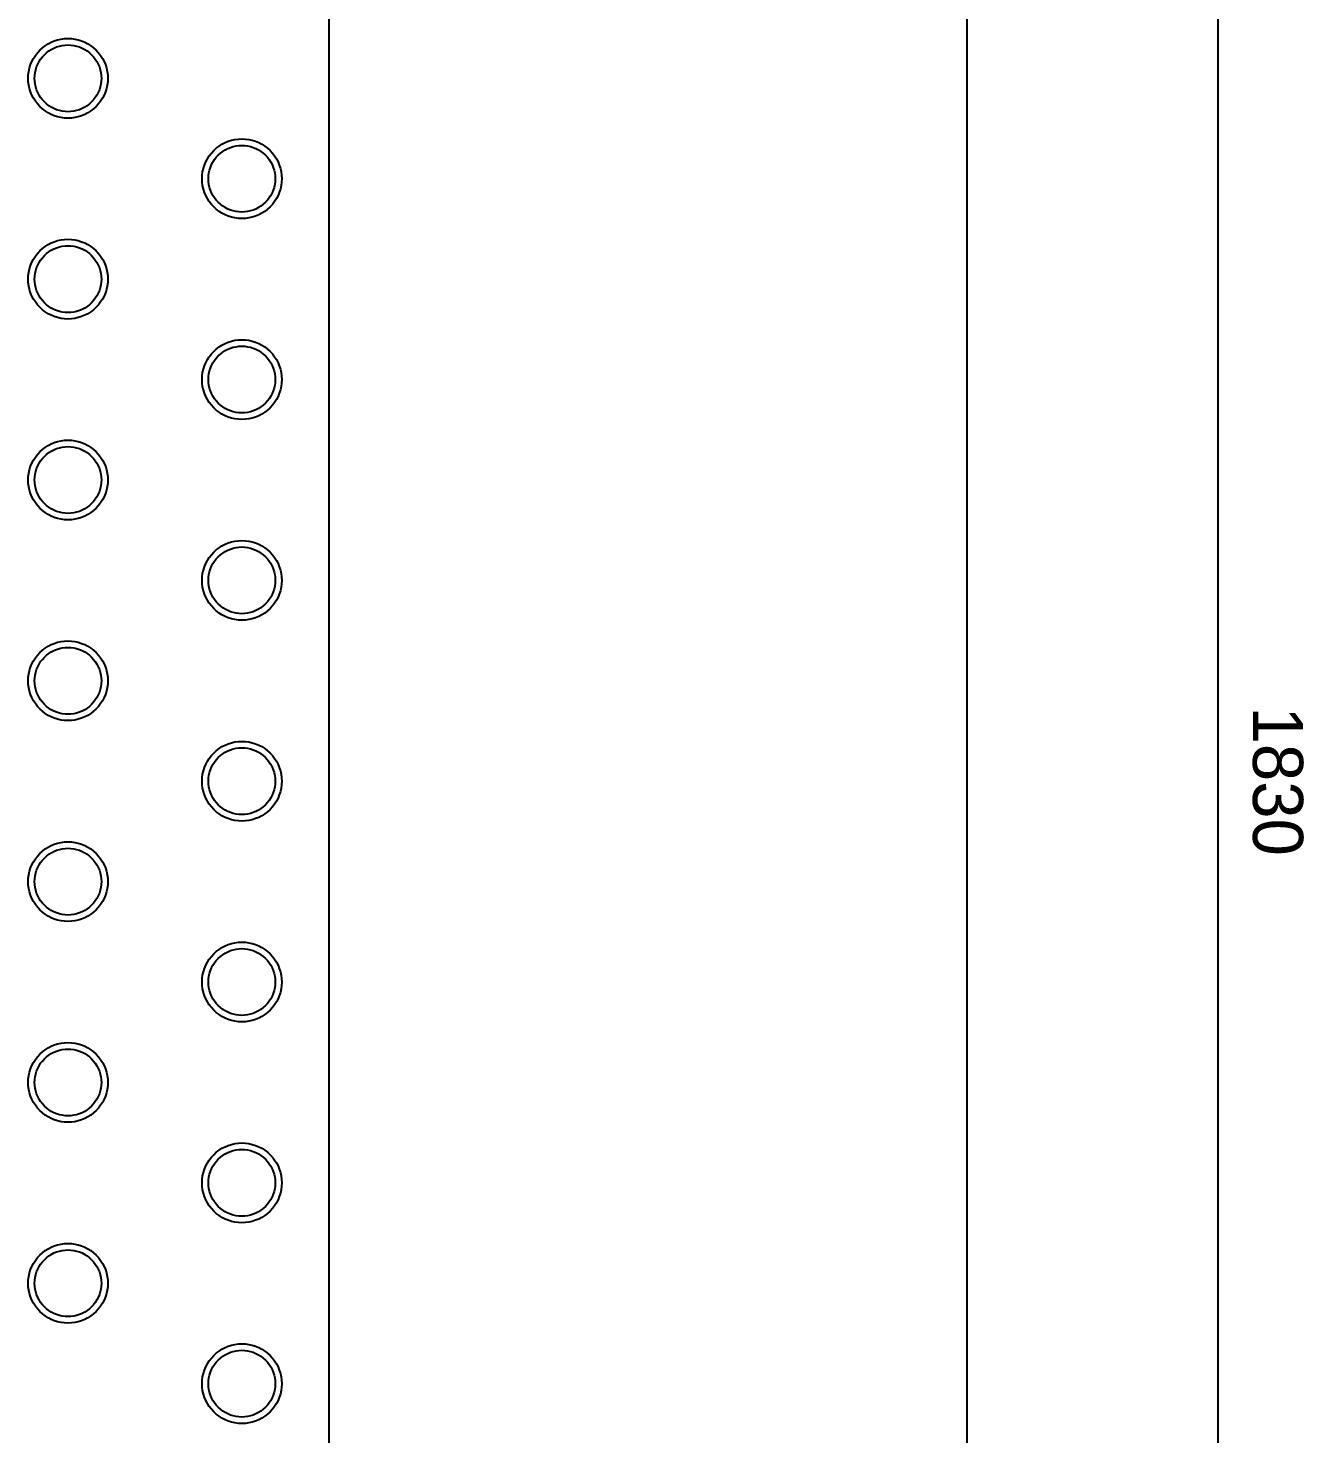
# Model space of a CAD drawing. Header units: millimetres. Extents: x 0 to 689, y -1000001 to 2212.
# Drawn here: x 395 to 649.1, y 1105 to 1385 of the extents above; entities that cross this region are included whole.
import ezdxf
from ezdxf.enums import TextEntityAlignment as Align

# ---------------------------------------------------------------- set-up
doc = ezdxf.new("R2010")
doc.units = ezdxf.units.MM
doc.layers.add('DRAWING', color=7, linetype='Continuous')
doc.layers.add('TEXT', color=7, linetype='Continuous')

msp = doc.modelspace()

# ---------------------------------------------------------------- linework, layer by layer
at = {"layer": 'DRAWING', "linetype": 'CONTINUOUS', "true_color": 0x111111}
msp.add_line((582, 2150), (582, 320), dxfattribs=at)
at = {"layer": 'DRAWING', "linetype": 'CONTINUOUS', "true_color": 0xff6a00}
msp.add_line((632, 2150), (632, 320), dxfattribs=at)
at = {"layer": 'DRAWING', "linetype": 'CONTINUOUS', "true_color": 0x222222}
msp.add_line((454.92, 2135), (454.92, 335), dxfattribs=at)
at = {"layer": 'DRAWING', "linetype": 'CONTINUOUS', "true_color": 0xff1a1a}
for points in [[(410.9, 1375), (410.87, 1374.31), (410.78, 1373.62), (410.63, 1372.94), (410.42, 1372.28), (410.16, 1371.64), (409.84, 1371.03), (409.46, 1370.45), (409.04, 1369.9), (408.57, 1369.39), (408.06, 1368.92), (407.51, 1368.5), (406.93, 1368.12), (406.32, 1367.8), (405.68, 1367.54), (405.02, 1367.33), (404.34, 1367.18), (403.65, 1367.09), (402.96, 1367.06), (402.27, 1367.09), (401.58, 1367.18), (400.9, 1367.33), (400.24, 1367.54), (399.6, 1367.8), (398.99, 1368.12), (398.41, 1368.5), (397.86, 1368.92), (397.35, 1369.39), (396.88, 1369.9), (396.46, 1370.45), (396.08, 1371.03), (395.76, 1371.64), (395.5, 1372.28), (395.29, 1372.94), (395.14, 1373.62), (395.05, 1374.31), (395.02, 1375), (395.05, 1375.69), (395.14, 1376.38), (395.29, 1377.06), (395.5, 1377.72), (395.76, 1378.36), (396.08, 1378.97), (396.46, 1379.55), (396.88, 1380.1), (397.35, 1380.61), (397.86, 1381.08), (398.41, 1381.5), (398.99, 1381.88), (399.6, 1382.2), (400.24, 1382.46), (400.9, 1382.67), (401.58, 1382.82), (402.27, 1382.91), (402.96, 1382.94), (403.65, 1382.91), (404.34, 1382.82), (405.02, 1382.67), (405.68, 1382.46), (406.32, 1382.2), (406.93, 1381.88), (407.51, 1381.5), (408.06, 1381.08), (408.57, 1380.61), (409.04, 1380.1), (409.46, 1379.55), (409.84, 1378.97), (410.16, 1378.36), (410.42, 1377.72), (410.63, 1377.06), (410.78, 1376.38), (410.87, 1375.69), (410.9, 1375)], [(445.54, 1355), (445.51, 1354.31), (445.42, 1353.62), (445.27, 1352.94), (445.06, 1352.28), (444.8, 1351.64), (444.48, 1351.03), (444.1, 1350.45), (443.68, 1349.9), (443.21, 1349.39), (442.7, 1348.92), (442.15, 1348.5), (441.57, 1348.12), (440.96, 1347.8), (440.32, 1347.54), (439.66, 1347.33), (438.98, 1347.18), (438.29, 1347.09), (437.6, 1347.06), (436.91, 1347.09), (436.22, 1347.18), (435.54, 1347.33), (434.88, 1347.54), (434.24, 1347.8), (433.63, 1348.12), (433.05, 1348.5), (432.5, 1348.92), (431.99, 1349.39), (431.52, 1349.9), (431.1, 1350.45), (430.72, 1351.03), (430.4, 1351.64), (430.14, 1352.28), (429.93, 1352.94), (429.78, 1353.62), (429.69, 1354.31), (429.66, 1355), (429.69, 1355.69), (429.78, 1356.38), (429.93, 1357.06), (430.14, 1357.72), (430.4, 1358.36), (430.72, 1358.97), (431.1, 1359.55), (431.52, 1360.1), (431.99, 1360.61), (432.5, 1361.08), (433.05, 1361.5), (433.63, 1361.88), (434.24, 1362.2), (434.88, 1362.46), (435.54, 1362.67), (436.22, 1362.82), (436.91, 1362.91), (437.6, 1362.94), (438.29, 1362.91), (438.98, 1362.82), (439.66, 1362.67), (440.32, 1362.46), (440.96, 1362.2), (441.57, 1361.88), (442.15, 1361.5), (442.7, 1361.08), (443.21, 1360.61), (443.68, 1360.1), (444.1, 1359.55), (444.48, 1358.97), (444.8, 1358.36), (445.06, 1357.72), (445.27, 1357.06), (445.42, 1356.38), (445.51, 1355.69), (445.54, 1355)], [(410.9, 1335), (410.87, 1334.31), (410.78, 1333.62), (410.63, 1332.94), (410.42, 1332.28), (410.16, 1331.64), (409.84, 1331.03), (409.46, 1330.45), (409.04, 1329.9), (408.57, 1329.39), (408.06, 1328.92), (407.51, 1328.5), (406.93, 1328.12), (406.32, 1327.8), (405.68, 1327.54), (405.02, 1327.33), (404.34, 1327.18), (403.65, 1327.09), (402.96, 1327.06), (402.27, 1327.09), (401.58, 1327.18), (400.9, 1327.33), (400.24, 1327.54), (399.6, 1327.8), (398.99, 1328.12), (398.41, 1328.5), (397.86, 1328.92), (397.35, 1329.39), (396.88, 1329.9), (396.46, 1330.45), (396.08, 1331.03), (395.76, 1331.64), (395.5, 1332.28), (395.29, 1332.94), (395.14, 1333.62), (395.05, 1334.31), (395.02, 1335), (395.05, 1335.69), (395.14, 1336.38), (395.29, 1337.06), (395.5, 1337.72), (395.76, 1338.36), (396.08, 1338.97), (396.46, 1339.55), (396.88, 1340.1), (397.35, 1340.61), (397.86, 1341.08), (398.41, 1341.5), (398.99, 1341.88), (399.6, 1342.2), (400.24, 1342.46), (400.9, 1342.67), (401.58, 1342.82), (402.27, 1342.91), (402.96, 1342.94), (403.65, 1342.91), (404.34, 1342.82), (405.02, 1342.67), (405.68, 1342.46), (406.32, 1342.2), (406.93, 1341.88), (407.51, 1341.5), (408.06, 1341.08), (408.57, 1340.61), (409.04, 1340.1), (409.46, 1339.55), (409.84, 1338.97), (410.16, 1338.36), (410.42, 1337.72), (410.63, 1337.06), (410.78, 1336.38), (410.87, 1335.69), (410.9, 1335)], [(445.54, 1315), (445.51, 1314.31), (445.42, 1313.62), (445.27, 1312.94), (445.06, 1312.28), (444.8, 1311.64), (444.48, 1311.03), (444.1, 1310.45), (443.68, 1309.9), (443.21, 1309.39), (442.7, 1308.92), (442.15, 1308.5), (441.57, 1308.12), (440.96, 1307.8), (440.32, 1307.54), (439.66, 1307.33), (438.98, 1307.18), (438.29, 1307.09), (437.6, 1307.06), (436.91, 1307.09), (436.22, 1307.18), (435.54, 1307.33), (434.88, 1307.54), (434.24, 1307.8), (433.63, 1308.12), (433.05, 1308.5), (432.5, 1308.92), (431.99, 1309.39), (431.52, 1309.9), (431.1, 1310.45), (430.72, 1311.03), (430.4, 1311.64), (430.14, 1312.28), (429.93, 1312.94), (429.78, 1313.62), (429.69, 1314.31), (429.66, 1315), (429.69, 1315.69), (429.78, 1316.38), (429.93, 1317.06), (430.14, 1317.72), (430.4, 1318.36), (430.72, 1318.97), (431.1, 1319.55), (431.52, 1320.1), (431.99, 1320.61), (432.5, 1321.08), (433.05, 1321.5), (433.63, 1321.88), (434.24, 1322.2), (434.88, 1322.46), (435.54, 1322.67), (436.22, 1322.82), (436.91, 1322.91), (437.6, 1322.94), (438.29, 1322.91), (438.98, 1322.82), (439.66, 1322.67), (440.32, 1322.46), (440.96, 1322.2), (441.57, 1321.88), (442.15, 1321.5), (442.7, 1321.08), (443.21, 1320.61), (443.68, 1320.1), (444.1, 1319.55), (444.48, 1318.97), (444.8, 1318.36), (445.06, 1317.72), (445.27, 1317.06), (445.42, 1316.38), (445.51, 1315.69), (445.54, 1315)], [(410.9, 1295), (410.87, 1294.31), (410.78, 1293.62), (410.63, 1292.94), (410.42, 1292.28), (410.16, 1291.64), (409.84, 1291.03), (409.46, 1290.45), (409.04, 1289.9), (408.57, 1289.39), (408.06, 1288.92), (407.51, 1288.5), (406.93, 1288.12), (406.32, 1287.8), (405.68, 1287.54), (405.02, 1287.33), (404.34, 1287.18), (403.65, 1287.09), (402.96, 1287.06), (402.27, 1287.09), (401.58, 1287.18), (400.9, 1287.33), (400.24, 1287.54), (399.6, 1287.8), (398.99, 1288.12), (398.41, 1288.5), (397.86, 1288.92), (397.35, 1289.39), (396.88, 1289.9), (396.46, 1290.45), (396.08, 1291.03), (395.76, 1291.64), (395.5, 1292.28), (395.29, 1292.94), (395.14, 1293.62), (395.05, 1294.31), (395.02, 1295), (395.05, 1295.69), (395.14, 1296.38), (395.29, 1297.06), (395.5, 1297.72), (395.76, 1298.36), (396.08, 1298.97), (396.46, 1299.55), (396.88, 1300.1), (397.35, 1300.61), (397.86, 1301.08), (398.41, 1301.5), (398.99, 1301.88), (399.6, 1302.2), (400.24, 1302.46), (400.9, 1302.67), (401.58, 1302.82), (402.27, 1302.91), (402.96, 1302.94), (403.65, 1302.91), (404.34, 1302.82), (405.02, 1302.67), (405.68, 1302.46), (406.32, 1302.2), (406.93, 1301.88), (407.51, 1301.5), (408.06, 1301.08), (408.57, 1300.61), (409.04, 1300.1), (409.46, 1299.55), (409.84, 1298.97), (410.16, 1298.36), (410.42, 1297.72), (410.63, 1297.06), (410.78, 1296.38), (410.87, 1295.69), (410.9, 1295)], [(445.54, 1275), (445.51, 1274.31), (445.42, 1273.62), (445.27, 1272.94), (445.06, 1272.28), (444.8, 1271.64), (444.48, 1271.03), (444.1, 1270.45), (443.68, 1269.9), (443.21, 1269.39), (442.7, 1268.92), (442.15, 1268.5), (441.57, 1268.12), (440.96, 1267.8), (440.32, 1267.54), (439.66, 1267.33), (438.98, 1267.18), (438.29, 1267.09), (437.6, 1267.06), (436.91, 1267.09), (436.22, 1267.18), (435.54, 1267.33), (434.88, 1267.54), (434.24, 1267.8), (433.63, 1268.12), (433.05, 1268.5), (432.5, 1268.92), (431.99, 1269.39), (431.52, 1269.9), (431.1, 1270.45), (430.72, 1271.03), (430.4, 1271.64), (430.14, 1272.28), (429.93, 1272.94), (429.78, 1273.62), (429.69, 1274.31), (429.66, 1275), (429.69, 1275.69), (429.78, 1276.38), (429.93, 1277.06), (430.14, 1277.72), (430.4, 1278.36), (430.72, 1278.97), (431.1, 1279.55), (431.52, 1280.1), (431.99, 1280.61), (432.5, 1281.08), (433.05, 1281.5), (433.63, 1281.88), (434.24, 1282.2), (434.88, 1282.46), (435.54, 1282.67), (436.22, 1282.82), (436.91, 1282.91), (437.6, 1282.94), (438.29, 1282.91), (438.98, 1282.82), (439.66, 1282.67), (440.32, 1282.46), (440.96, 1282.2), (441.57, 1281.88), (442.15, 1281.5), (442.7, 1281.08), (443.21, 1280.61), (443.68, 1280.1), (444.1, 1279.55), (444.48, 1278.97), (444.8, 1278.36), (445.06, 1277.72), (445.27, 1277.06), (445.42, 1276.38), (445.51, 1275.69), (445.54, 1275)], [(410.9, 1255), (410.87, 1254.31), (410.78, 1253.62), (410.63, 1252.94), (410.42, 1252.28), (410.16, 1251.64), (409.84, 1251.03), (409.46, 1250.45), (409.04, 1249.9), (408.57, 1249.39), (408.06, 1248.92), (407.51, 1248.5), (406.93, 1248.12), (406.32, 1247.8), (405.68, 1247.54), (405.02, 1247.33), (404.34, 1247.18), (403.65, 1247.09), (402.96, 1247.06), (402.27, 1247.09), (401.58, 1247.18), (400.9, 1247.33), (400.24, 1247.54), (399.6, 1247.8), (398.99, 1248.12), (398.41, 1248.5), (397.86, 1248.92), (397.35, 1249.39), (396.88, 1249.9), (396.46, 1250.45), (396.08, 1251.03), (395.76, 1251.64), (395.5, 1252.28), (395.29, 1252.94), (395.14, 1253.62), (395.05, 1254.31), (395.02, 1255), (395.05, 1255.69), (395.14, 1256.38), (395.29, 1257.06), (395.5, 1257.72), (395.76, 1258.36), (396.08, 1258.97), (396.46, 1259.55), (396.88, 1260.1), (397.35, 1260.61), (397.86, 1261.08), (398.41, 1261.5), (398.99, 1261.88), (399.6, 1262.2), (400.24, 1262.46), (400.9, 1262.67), (401.58, 1262.82), (402.27, 1262.91), (402.96, 1262.94), (403.65, 1262.91), (404.34, 1262.82), (405.02, 1262.67), (405.68, 1262.46), (406.32, 1262.2), (406.93, 1261.88), (407.51, 1261.5), (408.06, 1261.08), (408.57, 1260.61), (409.04, 1260.1), (409.46, 1259.55), (409.84, 1258.97), (410.16, 1258.36), (410.42, 1257.72), (410.63, 1257.06), (410.78, 1256.38), (410.87, 1255.69), (410.9, 1255)], [(445.54, 1235), (445.51, 1234.31), (445.42, 1233.62), (445.27, 1232.94), (445.06, 1232.28), (444.8, 1231.64), (444.48, 1231.03), (444.1, 1230.45), (443.68, 1229.9), (443.21, 1229.39), (442.7, 1228.92), (442.15, 1228.5), (441.57, 1228.12), (440.96, 1227.8), (440.32, 1227.54), (439.66, 1227.33), (438.98, 1227.18), (438.29, 1227.09), (437.6, 1227.06), (436.91, 1227.09), (436.22, 1227.18), (435.54, 1227.33), (434.88, 1227.54), (434.24, 1227.8), (433.63, 1228.12), (433.05, 1228.5), (432.5, 1228.92), (431.99, 1229.39), (431.52, 1229.9), (431.1, 1230.45), (430.72, 1231.03), (430.4, 1231.64), (430.14, 1232.28), (429.93, 1232.94), (429.78, 1233.62), (429.69, 1234.31), (429.66, 1235), (429.69, 1235.69), (429.78, 1236.38), (429.93, 1237.06), (430.14, 1237.72), (430.4, 1238.36), (430.72, 1238.97), (431.1, 1239.55), (431.52, 1240.1), (431.99, 1240.61), (432.5, 1241.08), (433.05, 1241.5), (433.63, 1241.88), (434.24, 1242.2), (434.88, 1242.46), (435.54, 1242.67), (436.22, 1242.82), (436.91, 1242.91), (437.6, 1242.94), (438.29, 1242.91), (438.98, 1242.82), (439.66, 1242.67), (440.32, 1242.46), (440.96, 1242.2), (441.57, 1241.88), (442.15, 1241.5), (442.7, 1241.08), (443.21, 1240.61), (443.68, 1240.1), (444.1, 1239.55), (444.48, 1238.97), (444.8, 1238.36), (445.06, 1237.72), (445.27, 1237.06), (445.42, 1236.38), (445.51, 1235.69), (445.54, 1235)], [(410.9, 1215), (410.87, 1214.31), (410.78, 1213.62), (410.63, 1212.94), (410.42, 1212.28), (410.16, 1211.64), (409.84, 1211.03), (409.46, 1210.45), (409.04, 1209.9), (408.57, 1209.39), (408.06, 1208.92), (407.51, 1208.5), (406.93, 1208.12), (406.32, 1207.8), (405.68, 1207.54), (405.02, 1207.33), (404.34, 1207.18), (403.65, 1207.09), (402.96, 1207.06), (402.27, 1207.09), (401.58, 1207.18), (400.9, 1207.33), (400.24, 1207.54), (399.6, 1207.8), (398.99, 1208.12), (398.41, 1208.5), (397.86, 1208.92), (397.35, 1209.39), (396.88, 1209.9), (396.46, 1210.45), (396.08, 1211.03), (395.76, 1211.64), (395.5, 1212.28), (395.29, 1212.94), (395.14, 1213.62), (395.05, 1214.31), (395.02, 1215), (395.05, 1215.69), (395.14, 1216.38), (395.29, 1217.06), (395.5, 1217.72), (395.76, 1218.36), (396.08, 1218.97), (396.46, 1219.55), (396.88, 1220.1), (397.35, 1220.61), (397.86, 1221.08), (398.41, 1221.5), (398.99, 1221.88), (399.6, 1222.2), (400.24, 1222.46), (400.9, 1222.67), (401.58, 1222.82), (402.27, 1222.91), (402.96, 1222.94), (403.65, 1222.91), (404.34, 1222.82), (405.02, 1222.67), (405.68, 1222.46), (406.32, 1222.2), (406.93, 1221.88), (407.51, 1221.5), (408.06, 1221.08), (408.57, 1220.61), (409.04, 1220.1), (409.46, 1219.55), (409.84, 1218.97), (410.16, 1218.36), (410.42, 1217.72), (410.63, 1217.06), (410.78, 1216.38), (410.87, 1215.69), (410.9, 1215)], [(445.54, 1195), (445.51, 1194.31), (445.42, 1193.62), (445.27, 1192.94), (445.06, 1192.28), (444.8, 1191.64), (444.48, 1191.03), (444.1, 1190.45), (443.68, 1189.9), (443.21, 1189.39), (442.7, 1188.92), (442.15, 1188.5), (441.57, 1188.12), (440.96, 1187.8), (440.32, 1187.54), (439.66, 1187.33), (438.98, 1187.18), (438.29, 1187.09), (437.6, 1187.06), (436.91, 1187.09), (436.22, 1187.18), (435.54, 1187.33), (434.88, 1187.54), (434.24, 1187.8), (433.63, 1188.12), (433.05, 1188.5), (432.5, 1188.92), (431.99, 1189.39), (431.52, 1189.9), (431.1, 1190.45), (430.72, 1191.03), (430.4, 1191.64), (430.14, 1192.28), (429.93, 1192.94), (429.78, 1193.62), (429.69, 1194.31), (429.66, 1195), (429.69, 1195.69), (429.78, 1196.38), (429.93, 1197.06), (430.14, 1197.72), (430.4, 1198.36), (430.72, 1198.97), (431.1, 1199.55), (431.52, 1200.1), (431.99, 1200.61), (432.5, 1201.08), (433.05, 1201.5), (433.63, 1201.88), (434.24, 1202.2), (434.88, 1202.46), (435.54, 1202.67), (436.22, 1202.82), (436.91, 1202.91), (437.6, 1202.94), (438.29, 1202.91), (438.98, 1202.82), (439.66, 1202.67), (440.32, 1202.46), (440.96, 1202.2), (441.57, 1201.88), (442.15, 1201.5), (442.7, 1201.08), (443.21, 1200.61), (443.68, 1200.1), (444.1, 1199.55), (444.48, 1198.97), (444.8, 1198.36), (445.06, 1197.72), (445.27, 1197.06), (445.42, 1196.38), (445.51, 1195.69), (445.54, 1195)], [(410.9, 1175), (410.87, 1174.31), (410.78, 1173.62), (410.63, 1172.94), (410.42, 1172.28), (410.16, 1171.64), (409.84, 1171.03), (409.46, 1170.45), (409.04, 1169.9), (408.57, 1169.39), (408.06, 1168.92), (407.51, 1168.5), (406.93, 1168.12), (406.32, 1167.8), (405.68, 1167.54), (405.02, 1167.33), (404.34, 1167.18), (403.65, 1167.09), (402.96, 1167.06), (402.27, 1167.09), (401.58, 1167.18), (400.9, 1167.33), (400.24, 1167.54), (399.6, 1167.8), (398.99, 1168.12), (398.41, 1168.5), (397.86, 1168.92), (397.35, 1169.39), (396.88, 1169.9), (396.46, 1170.45), (396.08, 1171.03), (395.76, 1171.64), (395.5, 1172.28), (395.29, 1172.94), (395.14, 1173.62), (395.05, 1174.31), (395.02, 1175), (395.05, 1175.69), (395.14, 1176.38), (395.29, 1177.06), (395.5, 1177.72), (395.76, 1178.36), (396.08, 1178.97), (396.46, 1179.55), (396.88, 1180.1), (397.35, 1180.61), (397.86, 1181.08), (398.41, 1181.5), (398.99, 1181.88), (399.6, 1182.2), (400.24, 1182.46), (400.9, 1182.67), (401.58, 1182.82), (402.27, 1182.91), (402.96, 1182.94), (403.65, 1182.91), (404.34, 1182.82), (405.02, 1182.67), (405.68, 1182.46), (406.32, 1182.2), (406.93, 1181.88), (407.51, 1181.5), (408.06, 1181.08), (408.57, 1180.61), (409.04, 1180.1), (409.46, 1179.55), (409.84, 1178.97), (410.16, 1178.36), (410.42, 1177.72), (410.63, 1177.06), (410.78, 1176.38), (410.87, 1175.69), (410.9, 1175)], [(445.54, 1155), (445.51, 1154.31), (445.42, 1153.62), (445.27, 1152.94), (445.06, 1152.28), (444.8, 1151.64), (444.48, 1151.03), (444.1, 1150.45), (443.68, 1149.9), (443.21, 1149.39), (442.7, 1148.92), (442.15, 1148.5), (441.57, 1148.12), (440.96, 1147.8), (440.32, 1147.54), (439.66, 1147.33), (438.98, 1147.18), (438.29, 1147.09), (437.6, 1147.06), (436.91, 1147.09), (436.22, 1147.18), (435.54, 1147.33), (434.88, 1147.54), (434.24, 1147.8), (433.63, 1148.12), (433.05, 1148.5), (432.5, 1148.92), (431.99, 1149.39), (431.52, 1149.9), (431.1, 1150.45), (430.72, 1151.03), (430.4, 1151.64), (430.14, 1152.28), (429.93, 1152.94), (429.78, 1153.62), (429.69, 1154.31), (429.66, 1155), (429.69, 1155.69), (429.78, 1156.38), (429.93, 1157.06), (430.14, 1157.72), (430.4, 1158.36), (430.72, 1158.97), (431.1, 1159.55), (431.52, 1160.1), (431.99, 1160.61), (432.5, 1161.08), (433.05, 1161.5), (433.63, 1161.88), (434.24, 1162.2), (434.88, 1162.46), (435.54, 1162.67), (436.22, 1162.82), (436.91, 1162.91), (437.6, 1162.94), (438.29, 1162.91), (438.98, 1162.82), (439.66, 1162.67), (440.32, 1162.46), (440.96, 1162.2), (441.57, 1161.88), (442.15, 1161.5), (442.7, 1161.08), (443.21, 1160.61), (443.68, 1160.1), (444.1, 1159.55), (444.48, 1158.97), (444.8, 1158.36), (445.06, 1157.72), (445.27, 1157.06), (445.42, 1156.38), (445.51, 1155.69), (445.54, 1155)], [(410.9, 1135), (410.87, 1134.31), (410.78, 1133.62), (410.63, 1132.94), (410.42, 1132.28), (410.16, 1131.64), (409.84, 1131.03), (409.46, 1130.45), (409.04, 1129.9), (408.57, 1129.39), (408.06, 1128.92), (407.51, 1128.5), (406.93, 1128.12), (406.32, 1127.8), (405.68, 1127.54), (405.02, 1127.33), (404.34, 1127.18), (403.65, 1127.09), (402.96, 1127.06), (402.27, 1127.09), (401.58, 1127.18), (400.9, 1127.33), (400.24, 1127.54), (399.6, 1127.8), (398.99, 1128.12), (398.41, 1128.5), (397.86, 1128.92), (397.35, 1129.39), (396.88, 1129.9), (396.46, 1130.45), (396.08, 1131.03), (395.76, 1131.64), (395.5, 1132.28), (395.29, 1132.94), (395.14, 1133.62), (395.05, 1134.31), (395.02, 1135), (395.05, 1135.69), (395.14, 1136.38), (395.29, 1137.06), (395.5, 1137.72), (395.76, 1138.36), (396.08, 1138.97), (396.46, 1139.55), (396.88, 1140.1), (397.35, 1140.61), (397.86, 1141.08), (398.41, 1141.5), (398.99, 1141.88), (399.6, 1142.2), (400.24, 1142.46), (400.9, 1142.67), (401.58, 1142.82), (402.27, 1142.91), (402.96, 1142.94), (403.65, 1142.91), (404.34, 1142.82), (405.02, 1142.67), (405.68, 1142.46), (406.32, 1142.2), (406.93, 1141.88), (407.51, 1141.5), (408.06, 1141.08), (408.57, 1140.61), (409.04, 1140.1), (409.46, 1139.55), (409.84, 1138.97), (410.16, 1138.36), (410.42, 1137.72), (410.63, 1137.06), (410.78, 1136.38), (410.87, 1135.69), (410.9, 1135)], [(445.54, 1115), (445.51, 1114.31), (445.42, 1113.62), (445.27, 1112.94), (445.06, 1112.28), (444.8, 1111.64), (444.48, 1111.03), (444.1, 1110.45), (443.68, 1109.9), (443.21, 1109.39), (442.7, 1108.92), (442.15, 1108.5), (441.57, 1108.12), (440.96, 1107.8), (440.32, 1107.54), (439.66, 1107.33), (438.98, 1107.18), (438.29, 1107.09), (437.6, 1107.06), (436.91, 1107.09), (436.22, 1107.18), (435.54, 1107.33), (434.88, 1107.54), (434.24, 1107.8), (433.63, 1108.12), (433.05, 1108.5), (432.5, 1108.92), (431.99, 1109.39), (431.52, 1109.9), (431.1, 1110.45), (430.72, 1111.03), (430.4, 1111.64), (430.14, 1112.28), (429.93, 1112.94), (429.78, 1113.62), (429.69, 1114.31), (429.66, 1115), (429.69, 1115.69), (429.78, 1116.38), (429.93, 1117.06), (430.14, 1117.72), (430.4, 1118.36), (430.72, 1118.97), (431.1, 1119.55), (431.52, 1120.1), (431.99, 1120.61), (432.5, 1121.08), (433.05, 1121.5), (433.63, 1121.88), (434.24, 1122.2), (434.88, 1122.46), (435.54, 1122.67), (436.22, 1122.82), (436.91, 1122.91), (437.6, 1122.94), (438.29, 1122.91), (438.98, 1122.82), (439.66, 1122.67), (440.32, 1122.46), (440.96, 1122.2), (441.57, 1121.88), (442.15, 1121.5), (442.7, 1121.08), (443.21, 1120.61), (443.68, 1120.1), (444.1, 1119.55), (444.48, 1118.97), (444.8, 1118.36), (445.06, 1117.72), (445.27, 1117.06), (445.42, 1116.38), (445.51, 1115.69), (445.54, 1115)]]:
    msp.add_lwpolyline(points, close=True, dxfattribs=at)
at = {"layer": 'DRAWING', "linetype": 'CONTINUOUS', "true_color": 0x111111}
for points in [[(409.61, 1375), (409.58, 1374.42), (409.51, 1373.85), (409.38, 1373.28), (409.21, 1372.73), (408.99, 1372.19), (408.72, 1371.67), (408.41, 1371.19), (408.05, 1370.73), (407.66, 1370.3), (407.23, 1369.91), (406.77, 1369.55), (406.29, 1369.24), (405.77, 1368.97), (405.23, 1368.75), (404.68, 1368.58), (404.11, 1368.45), (403.54, 1368.38), (402.96, 1368.35), (402.38, 1368.38), (401.81, 1368.45), (401.24, 1368.58), (400.69, 1368.75), (400.15, 1368.97), (399.64, 1369.24), (399.15, 1369.55), (398.69, 1369.91), (398.26, 1370.3), (397.87, 1370.73), (397.51, 1371.19), (397.2, 1371.67), (396.93, 1372.19), (396.71, 1372.73), (396.54, 1373.28), (396.41, 1373.85), (396.34, 1374.42), (396.31, 1375), (396.34, 1375.58), (396.41, 1376.15), (396.54, 1376.72), (396.71, 1377.27), (396.93, 1377.81), (397.2, 1378.33), (397.51, 1378.81), (397.87, 1379.27), (398.26, 1379.7), (398.69, 1380.09), (399.15, 1380.45), (399.64, 1380.76), (400.15, 1381.03), (400.69, 1381.25), (401.24, 1381.42), (401.81, 1381.55), (402.38, 1381.62), (402.96, 1381.65), (403.54, 1381.62), (404.11, 1381.55), (404.68, 1381.42), (405.23, 1381.25), (405.77, 1381.03), (406.29, 1380.76), (406.77, 1380.45), (407.23, 1380.09), (407.66, 1379.7), (408.05, 1379.27), (408.41, 1378.81), (408.72, 1378.33), (408.99, 1377.81), (409.21, 1377.27), (409.38, 1376.72), (409.51, 1376.15), (409.58, 1375.58), (409.61, 1375)], [(444.25, 1355), (444.22, 1354.42), (444.15, 1353.85), (444.02, 1353.28), (443.85, 1352.73), (443.63, 1352.19), (443.36, 1351.67), (443.05, 1351.19), (442.69, 1350.73), (442.3, 1350.3), (441.87, 1349.91), (441.41, 1349.55), (440.93, 1349.24), (440.41, 1348.97), (439.87, 1348.75), (439.32, 1348.58), (438.75, 1348.45), (438.18, 1348.38), (437.6, 1348.35), (437.02, 1348.38), (436.45, 1348.45), (435.88, 1348.58), (435.33, 1348.75), (434.79, 1348.97), (434.28, 1349.24), (433.79, 1349.55), (433.33, 1349.91), (432.9, 1350.3), (432.51, 1350.73), (432.15, 1351.19), (431.84, 1351.67), (431.57, 1352.19), (431.35, 1352.73), (431.18, 1353.28), (431.05, 1353.85), (430.98, 1354.42), (430.95, 1355), (430.98, 1355.58), (431.05, 1356.15), (431.18, 1356.72), (431.35, 1357.27), (431.57, 1357.81), (431.84, 1358.33), (432.15, 1358.81), (432.51, 1359.27), (432.9, 1359.7), (433.33, 1360.09), (433.79, 1360.45), (434.28, 1360.76), (434.79, 1361.03), (435.33, 1361.25), (435.88, 1361.42), (436.45, 1361.55), (437.02, 1361.62), (437.6, 1361.65), (438.18, 1361.62), (438.75, 1361.55), (439.32, 1361.42), (439.87, 1361.25), (440.41, 1361.03), (440.93, 1360.76), (441.41, 1360.45), (441.87, 1360.09), (442.3, 1359.7), (442.69, 1359.27), (443.05, 1358.81), (443.36, 1358.33), (443.63, 1357.81), (443.85, 1357.27), (444.02, 1356.72), (444.15, 1356.15), (444.22, 1355.58), (444.25, 1355)], [(409.61, 1335), (409.58, 1334.42), (409.51, 1333.85), (409.38, 1333.28), (409.21, 1332.73), (408.99, 1332.19), (408.72, 1331.67), (408.41, 1331.19), (408.05, 1330.73), (407.66, 1330.3), (407.23, 1329.91), (406.77, 1329.55), (406.29, 1329.24), (405.77, 1328.97), (405.23, 1328.75), (404.68, 1328.58), (404.11, 1328.45), (403.54, 1328.38), (402.96, 1328.35), (402.38, 1328.38), (401.81, 1328.45), (401.24, 1328.58), (400.69, 1328.75), (400.15, 1328.97), (399.64, 1329.24), (399.15, 1329.55), (398.69, 1329.91), (398.26, 1330.3), (397.87, 1330.73), (397.51, 1331.19), (397.2, 1331.67), (396.93, 1332.19), (396.71, 1332.73), (396.54, 1333.28), (396.41, 1333.85), (396.34, 1334.42), (396.31, 1335), (396.34, 1335.58), (396.41, 1336.15), (396.54, 1336.72), (396.71, 1337.27), (396.93, 1337.81), (397.2, 1338.33), (397.51, 1338.81), (397.87, 1339.27), (398.26, 1339.7), (398.69, 1340.09), (399.15, 1340.45), (399.64, 1340.76), (400.15, 1341.03), (400.69, 1341.25), (401.24, 1341.42), (401.81, 1341.55), (402.38, 1341.62), (402.96, 1341.65), (403.54, 1341.62), (404.11, 1341.55), (404.68, 1341.42), (405.23, 1341.25), (405.77, 1341.03), (406.29, 1340.76), (406.77, 1340.45), (407.23, 1340.09), (407.66, 1339.7), (408.05, 1339.27), (408.41, 1338.81), (408.72, 1338.33), (408.99, 1337.81), (409.21, 1337.27), (409.38, 1336.72), (409.51, 1336.15), (409.58, 1335.58), (409.61, 1335)], [(444.25, 1315), (444.22, 1314.42), (444.15, 1313.85), (444.02, 1313.28), (443.85, 1312.73), (443.63, 1312.19), (443.36, 1311.67), (443.05, 1311.19), (442.69, 1310.73), (442.3, 1310.3), (441.87, 1309.91), (441.41, 1309.55), (440.93, 1309.24), (440.41, 1308.97), (439.87, 1308.75), (439.32, 1308.58), (438.75, 1308.45), (438.18, 1308.38), (437.6, 1308.35), (437.02, 1308.38), (436.45, 1308.45), (435.88, 1308.58), (435.33, 1308.75), (434.79, 1308.97), (434.28, 1309.24), (433.79, 1309.55), (433.33, 1309.91), (432.9, 1310.3), (432.51, 1310.73), (432.15, 1311.19), (431.84, 1311.67), (431.57, 1312.19), (431.35, 1312.73), (431.18, 1313.28), (431.05, 1313.85), (430.98, 1314.42), (430.95, 1315), (430.98, 1315.58), (431.05, 1316.15), (431.18, 1316.72), (431.35, 1317.27), (431.57, 1317.81), (431.84, 1318.33), (432.15, 1318.81), (432.51, 1319.27), (432.9, 1319.7), (433.33, 1320.09), (433.79, 1320.45), (434.28, 1320.76), (434.79, 1321.03), (435.33, 1321.25), (435.88, 1321.42), (436.45, 1321.55), (437.02, 1321.62), (437.6, 1321.65), (438.18, 1321.62), (438.75, 1321.55), (439.32, 1321.42), (439.87, 1321.25), (440.41, 1321.03), (440.93, 1320.76), (441.41, 1320.45), (441.87, 1320.09), (442.3, 1319.7), (442.69, 1319.27), (443.05, 1318.81), (443.36, 1318.33), (443.63, 1317.81), (443.85, 1317.27), (444.02, 1316.72), (444.15, 1316.15), (444.22, 1315.58), (444.25, 1315)], [(409.61, 1295), (409.58, 1294.42), (409.51, 1293.85), (409.38, 1293.28), (409.21, 1292.73), (408.99, 1292.19), (408.72, 1291.67), (408.41, 1291.19), (408.05, 1290.73), (407.66, 1290.3), (407.23, 1289.91), (406.77, 1289.55), (406.29, 1289.24), (405.77, 1288.97), (405.23, 1288.75), (404.68, 1288.58), (404.11, 1288.45), (403.54, 1288.38), (402.96, 1288.35), (402.38, 1288.38), (401.81, 1288.45), (401.24, 1288.58), (400.69, 1288.75), (400.15, 1288.97), (399.64, 1289.24), (399.15, 1289.55), (398.69, 1289.91), (398.26, 1290.3), (397.87, 1290.73), (397.51, 1291.19), (397.2, 1291.67), (396.93, 1292.19), (396.71, 1292.73), (396.54, 1293.28), (396.41, 1293.85), (396.34, 1294.42), (396.31, 1295), (396.34, 1295.58), (396.41, 1296.15), (396.54, 1296.72), (396.71, 1297.27), (396.93, 1297.81), (397.2, 1298.33), (397.51, 1298.81), (397.87, 1299.27), (398.26, 1299.7), (398.69, 1300.09), (399.15, 1300.45), (399.64, 1300.76), (400.15, 1301.03), (400.69, 1301.25), (401.24, 1301.42), (401.81, 1301.55), (402.38, 1301.62), (402.96, 1301.65), (403.54, 1301.62), (404.11, 1301.55), (404.68, 1301.42), (405.23, 1301.25), (405.77, 1301.03), (406.29, 1300.76), (406.77, 1300.45), (407.23, 1300.09), (407.66, 1299.7), (408.05, 1299.27), (408.41, 1298.81), (408.72, 1298.33), (408.99, 1297.81), (409.21, 1297.27), (409.38, 1296.72), (409.51, 1296.15), (409.58, 1295.58), (409.61, 1295)], [(444.25, 1275), (444.22, 1274.42), (444.15, 1273.85), (444.02, 1273.28), (443.85, 1272.73), (443.63, 1272.19), (443.36, 1271.67), (443.05, 1271.19), (442.69, 1270.73), (442.3, 1270.3), (441.87, 1269.91), (441.41, 1269.55), (440.93, 1269.24), (440.41, 1268.97), (439.87, 1268.75), (439.32, 1268.58), (438.75, 1268.45), (438.18, 1268.38), (437.6, 1268.35), (437.02, 1268.38), (436.45, 1268.45), (435.88, 1268.58), (435.33, 1268.75), (434.79, 1268.97), (434.28, 1269.24), (433.79, 1269.55), (433.33, 1269.91), (432.9, 1270.3), (432.51, 1270.73), (432.15, 1271.19), (431.84, 1271.67), (431.57, 1272.19), (431.35, 1272.73), (431.18, 1273.28), (431.05, 1273.85), (430.98, 1274.42), (430.95, 1275), (430.98, 1275.58), (431.05, 1276.15), (431.18, 1276.72), (431.35, 1277.27), (431.57, 1277.81), (431.84, 1278.33), (432.15, 1278.81), (432.51, 1279.27), (432.9, 1279.7), (433.33, 1280.09), (433.79, 1280.45), (434.28, 1280.76), (434.79, 1281.03), (435.33, 1281.25), (435.88, 1281.42), (436.45, 1281.55), (437.02, 1281.62), (437.6, 1281.65), (438.18, 1281.62), (438.75, 1281.55), (439.32, 1281.42), (439.87, 1281.25), (440.41, 1281.03), (440.93, 1280.76), (441.41, 1280.45), (441.87, 1280.09), (442.3, 1279.7), (442.69, 1279.27), (443.05, 1278.81), (443.36, 1278.33), (443.63, 1277.81), (443.85, 1277.27), (444.02, 1276.72), (444.15, 1276.15), (444.22, 1275.58), (444.25, 1275)], [(409.61, 1255), (409.58, 1254.42), (409.51, 1253.85), (409.38, 1253.28), (409.21, 1252.73), (408.99, 1252.19), (408.72, 1251.67), (408.41, 1251.19), (408.05, 1250.73), (407.66, 1250.3), (407.23, 1249.91), (406.77, 1249.55), (406.29, 1249.24), (405.77, 1248.97), (405.23, 1248.75), (404.68, 1248.58), (404.11, 1248.45), (403.54, 1248.38), (402.96, 1248.35), (402.38, 1248.38), (401.81, 1248.45), (401.24, 1248.58), (400.69, 1248.75), (400.15, 1248.97), (399.64, 1249.24), (399.15, 1249.55), (398.69, 1249.91), (398.26, 1250.3), (397.87, 1250.73), (397.51, 1251.19), (397.2, 1251.67), (396.93, 1252.19), (396.71, 1252.73), (396.54, 1253.28), (396.41, 1253.85), (396.34, 1254.42), (396.31, 1255), (396.34, 1255.58), (396.41, 1256.15), (396.54, 1256.72), (396.71, 1257.27), (396.93, 1257.81), (397.2, 1258.33), (397.51, 1258.81), (397.87, 1259.27), (398.26, 1259.7), (398.69, 1260.09), (399.15, 1260.45), (399.64, 1260.76), (400.15, 1261.03), (400.69, 1261.25), (401.24, 1261.42), (401.81, 1261.55), (402.38, 1261.62), (402.96, 1261.65), (403.54, 1261.62), (404.11, 1261.55), (404.68, 1261.42), (405.23, 1261.25), (405.77, 1261.03), (406.29, 1260.76), (406.77, 1260.45), (407.23, 1260.09), (407.66, 1259.7), (408.05, 1259.27), (408.41, 1258.81), (408.72, 1258.33), (408.99, 1257.81), (409.21, 1257.27), (409.38, 1256.72), (409.51, 1256.15), (409.58, 1255.58), (409.61, 1255)], [(444.25, 1235), (444.22, 1234.42), (444.15, 1233.85), (444.02, 1233.28), (443.85, 1232.73), (443.63, 1232.19), (443.36, 1231.67), (443.05, 1231.19), (442.69, 1230.73), (442.3, 1230.3), (441.87, 1229.91), (441.41, 1229.55), (440.93, 1229.24), (440.41, 1228.97), (439.87, 1228.75), (439.32, 1228.58), (438.75, 1228.45), (438.18, 1228.38), (437.6, 1228.35), (437.02, 1228.38), (436.45, 1228.45), (435.88, 1228.58), (435.33, 1228.75), (434.79, 1228.97), (434.28, 1229.24), (433.79, 1229.55), (433.33, 1229.91), (432.9, 1230.3), (432.51, 1230.73), (432.15, 1231.19), (431.84, 1231.67), (431.57, 1232.19), (431.35, 1232.73), (431.18, 1233.28), (431.05, 1233.85), (430.98, 1234.42), (430.95, 1235), (430.98, 1235.58), (431.05, 1236.15), (431.18, 1236.72), (431.35, 1237.27), (431.57, 1237.81), (431.84, 1238.33), (432.15, 1238.81), (432.51, 1239.27), (432.9, 1239.7), (433.33, 1240.09), (433.79, 1240.45), (434.28, 1240.76), (434.79, 1241.03), (435.33, 1241.25), (435.88, 1241.42), (436.45, 1241.55), (437.02, 1241.62), (437.6, 1241.65), (438.18, 1241.62), (438.75, 1241.55), (439.32, 1241.42), (439.87, 1241.25), (440.41, 1241.03), (440.93, 1240.76), (441.41, 1240.45), (441.87, 1240.09), (442.3, 1239.7), (442.69, 1239.27), (443.05, 1238.81), (443.36, 1238.33), (443.63, 1237.81), (443.85, 1237.27), (444.02, 1236.72), (444.15, 1236.15), (444.22, 1235.58), (444.25, 1235)], [(409.61, 1215), (409.58, 1214.42), (409.51, 1213.85), (409.38, 1213.28), (409.21, 1212.73), (408.99, 1212.19), (408.72, 1211.67), (408.41, 1211.19), (408.05, 1210.73), (407.66, 1210.3), (407.23, 1209.91), (406.77, 1209.55), (406.29, 1209.24), (405.77, 1208.97), (405.23, 1208.75), (404.68, 1208.58), (404.11, 1208.45), (403.54, 1208.38), (402.96, 1208.35), (402.38, 1208.38), (401.81, 1208.45), (401.24, 1208.58), (400.69, 1208.75), (400.15, 1208.97), (399.64, 1209.24), (399.15, 1209.55), (398.69, 1209.91), (398.26, 1210.3), (397.87, 1210.73), (397.51, 1211.19), (397.2, 1211.67), (396.93, 1212.19), (396.71, 1212.73), (396.54, 1213.28), (396.41, 1213.85), (396.34, 1214.42), (396.31, 1215), (396.34, 1215.58), (396.41, 1216.15), (396.54, 1216.72), (396.71, 1217.27), (396.93, 1217.81), (397.2, 1218.33), (397.51, 1218.81), (397.87, 1219.27), (398.26, 1219.7), (398.69, 1220.09), (399.15, 1220.45), (399.64, 1220.76), (400.15, 1221.03), (400.69, 1221.25), (401.24, 1221.42), (401.81, 1221.55), (402.38, 1221.62), (402.96, 1221.65), (403.54, 1221.62), (404.11, 1221.55), (404.68, 1221.42), (405.23, 1221.25), (405.77, 1221.03), (406.29, 1220.76), (406.77, 1220.45), (407.23, 1220.09), (407.66, 1219.7), (408.05, 1219.27), (408.41, 1218.81), (408.72, 1218.33), (408.99, 1217.81), (409.21, 1217.27), (409.38, 1216.72), (409.51, 1216.15), (409.58, 1215.58), (409.61, 1215)], [(444.25, 1195), (444.22, 1194.42), (444.15, 1193.85), (444.02, 1193.28), (443.85, 1192.73), (443.63, 1192.19), (443.36, 1191.67), (443.05, 1191.19), (442.69, 1190.73), (442.3, 1190.3), (441.87, 1189.91), (441.41, 1189.55), (440.93, 1189.24), (440.41, 1188.97), (439.87, 1188.75), (439.32, 1188.58), (438.75, 1188.45), (438.18, 1188.38), (437.6, 1188.35), (437.02, 1188.38), (436.45, 1188.45), (435.88, 1188.58), (435.33, 1188.75), (434.79, 1188.97), (434.28, 1189.24), (433.79, 1189.55), (433.33, 1189.91), (432.9, 1190.3), (432.51, 1190.73), (432.15, 1191.19), (431.84, 1191.67), (431.57, 1192.19), (431.35, 1192.73), (431.18, 1193.28), (431.05, 1193.85), (430.98, 1194.42), (430.95, 1195), (430.98, 1195.58), (431.05, 1196.15), (431.18, 1196.72), (431.35, 1197.27), (431.57, 1197.81), (431.84, 1198.33), (432.15, 1198.81), (432.51, 1199.27), (432.9, 1199.7), (433.33, 1200.09), (433.79, 1200.45), (434.28, 1200.76), (434.79, 1201.03), (435.33, 1201.25), (435.88, 1201.42), (436.45, 1201.55), (437.02, 1201.62), (437.6, 1201.65), (438.18, 1201.62), (438.75, 1201.55), (439.32, 1201.42), (439.87, 1201.25), (440.41, 1201.03), (440.93, 1200.76), (441.41, 1200.45), (441.87, 1200.09), (442.3, 1199.7), (442.69, 1199.27), (443.05, 1198.81), (443.36, 1198.33), (443.63, 1197.81), (443.85, 1197.27), (444.02, 1196.72), (444.15, 1196.15), (444.22, 1195.58), (444.25, 1195)], [(409.61, 1175), (409.58, 1174.42), (409.51, 1173.85), (409.38, 1173.28), (409.21, 1172.73), (408.99, 1172.19), (408.72, 1171.67), (408.41, 1171.19), (408.05, 1170.73), (407.66, 1170.3), (407.23, 1169.91), (406.77, 1169.55), (406.29, 1169.24), (405.77, 1168.97), (405.23, 1168.75), (404.68, 1168.58), (404.11, 1168.45), (403.54, 1168.38), (402.96, 1168.35), (402.38, 1168.38), (401.81, 1168.45), (401.24, 1168.58), (400.69, 1168.75), (400.15, 1168.97), (399.64, 1169.24), (399.15, 1169.55), (398.69, 1169.91), (398.26, 1170.3), (397.87, 1170.73), (397.51, 1171.19), (397.2, 1171.67), (396.93, 1172.19), (396.71, 1172.73), (396.54, 1173.28), (396.41, 1173.85), (396.34, 1174.42), (396.31, 1175), (396.34, 1175.58), (396.41, 1176.15), (396.54, 1176.72), (396.71, 1177.27), (396.93, 1177.81), (397.2, 1178.33), (397.51, 1178.81), (397.87, 1179.27), (398.26, 1179.7), (398.69, 1180.09), (399.15, 1180.45), (399.64, 1180.76), (400.15, 1181.03), (400.69, 1181.25), (401.24, 1181.42), (401.81, 1181.55), (402.38, 1181.62), (402.96, 1181.65), (403.54, 1181.62), (404.11, 1181.55), (404.68, 1181.42), (405.23, 1181.25), (405.77, 1181.03), (406.29, 1180.76), (406.77, 1180.45), (407.23, 1180.09), (407.66, 1179.7), (408.05, 1179.27), (408.41, 1178.81), (408.72, 1178.33), (408.99, 1177.81), (409.21, 1177.27), (409.38, 1176.72), (409.51, 1176.15), (409.58, 1175.58), (409.61, 1175)], [(444.25, 1155), (444.22, 1154.42), (444.15, 1153.85), (444.02, 1153.28), (443.85, 1152.73), (443.63, 1152.19), (443.36, 1151.67), (443.05, 1151.19), (442.69, 1150.73), (442.3, 1150.3), (441.87, 1149.91), (441.41, 1149.55), (440.93, 1149.24), (440.41, 1148.97), (439.87, 1148.75), (439.32, 1148.58), (438.75, 1148.45), (438.18, 1148.38), (437.6, 1148.35), (437.02, 1148.38), (436.45, 1148.45), (435.88, 1148.58), (435.33, 1148.75), (434.79, 1148.97), (434.28, 1149.24), (433.79, 1149.55), (433.33, 1149.91), (432.9, 1150.3), (432.51, 1150.73), (432.15, 1151.19), (431.84, 1151.67), (431.57, 1152.19), (431.35, 1152.73), (431.18, 1153.28), (431.05, 1153.85), (430.98, 1154.42), (430.95, 1155), (430.98, 1155.58), (431.05, 1156.15), (431.18, 1156.72), (431.35, 1157.27), (431.57, 1157.81), (431.84, 1158.33), (432.15, 1158.81), (432.51, 1159.27), (432.9, 1159.7), (433.33, 1160.09), (433.79, 1160.45), (434.28, 1160.76), (434.79, 1161.03), (435.33, 1161.25), (435.88, 1161.42), (436.45, 1161.55), (437.02, 1161.62), (437.6, 1161.65), (438.18, 1161.62), (438.75, 1161.55), (439.32, 1161.42), (439.87, 1161.25), (440.41, 1161.03), (440.93, 1160.76), (441.41, 1160.45), (441.87, 1160.09), (442.3, 1159.7), (442.69, 1159.27), (443.05, 1158.81), (443.36, 1158.33), (443.63, 1157.81), (443.85, 1157.27), (444.02, 1156.72), (444.15, 1156.15), (444.22, 1155.58), (444.25, 1155)], [(409.61, 1135), (409.58, 1134.42), (409.51, 1133.85), (409.38, 1133.28), (409.21, 1132.73), (408.99, 1132.19), (408.72, 1131.67), (408.41, 1131.19), (408.05, 1130.73), (407.66, 1130.3), (407.23, 1129.91), (406.77, 1129.55), (406.29, 1129.24), (405.77, 1128.97), (405.23, 1128.75), (404.68, 1128.58), (404.11, 1128.45), (403.54, 1128.38), (402.96, 1128.35), (402.38, 1128.38), (401.81, 1128.45), (401.24, 1128.58), (400.69, 1128.75), (400.15, 1128.97), (399.64, 1129.24), (399.15, 1129.55), (398.69, 1129.91), (398.26, 1130.3), (397.87, 1130.73), (397.51, 1131.19), (397.2, 1131.67), (396.93, 1132.19), (396.71, 1132.73), (396.54, 1133.28), (396.41, 1133.85), (396.34, 1134.42), (396.31, 1135), (396.34, 1135.58), (396.41, 1136.15), (396.54, 1136.72), (396.71, 1137.27), (396.93, 1137.81), (397.2, 1138.33), (397.51, 1138.81), (397.87, 1139.27), (398.26, 1139.7), (398.69, 1140.09), (399.15, 1140.45), (399.64, 1140.76), (400.15, 1141.03), (400.69, 1141.25), (401.24, 1141.42), (401.81, 1141.55), (402.38, 1141.62), (402.96, 1141.65), (403.54, 1141.62), (404.11, 1141.55), (404.68, 1141.42), (405.23, 1141.25), (405.77, 1141.03), (406.29, 1140.76), (406.77, 1140.45), (407.23, 1140.09), (407.66, 1139.7), (408.05, 1139.27), (408.41, 1138.81), (408.72, 1138.33), (408.99, 1137.81), (409.21, 1137.27), (409.38, 1136.72), (409.51, 1136.15), (409.58, 1135.58), (409.61, 1135)], [(444.25, 1115), (444.22, 1114.42), (444.15, 1113.85), (444.02, 1113.28), (443.85, 1112.73), (443.63, 1112.19), (443.36, 1111.67), (443.05, 1111.19), (442.69, 1110.73), (442.3, 1110.3), (441.87, 1109.91), (441.41, 1109.55), (440.93, 1109.24), (440.41, 1108.97), (439.87, 1108.75), (439.32, 1108.58), (438.75, 1108.45), (438.18, 1108.38), (437.6, 1108.35), (437.02, 1108.38), (436.45, 1108.45), (435.88, 1108.58), (435.33, 1108.75), (434.79, 1108.97), (434.28, 1109.24), (433.79, 1109.55), (433.33, 1109.91), (432.9, 1110.3), (432.51, 1110.73), (432.15, 1111.19), (431.84, 1111.67), (431.57, 1112.19), (431.35, 1112.73), (431.18, 1113.28), (431.05, 1113.85), (430.98, 1114.42), (430.95, 1115), (430.98, 1115.58), (431.05, 1116.15), (431.18, 1116.72), (431.35, 1117.27), (431.57, 1117.81), (431.84, 1118.33), (432.15, 1118.81), (432.51, 1119.27), (432.9, 1119.7), (433.33, 1120.09), (433.79, 1120.45), (434.28, 1120.76), (434.79, 1121.03), (435.33, 1121.25), (435.88, 1121.42), (436.45, 1121.55), (437.02, 1121.62), (437.6, 1121.65), (438.18, 1121.62), (438.75, 1121.55), (439.32, 1121.42), (439.87, 1121.25), (440.41, 1121.03), (440.93, 1120.76), (441.41, 1120.45), (441.87, 1120.09), (442.3, 1119.7), (442.69, 1119.27), (443.05, 1118.81), (443.36, 1118.33), (443.63, 1117.81), (443.85, 1117.27), (444.02, 1116.72), (444.15, 1116.15), (444.22, 1115.58), (444.25, 1115)]]:
    msp.add_lwpolyline(points, close=True, dxfattribs=at)

# ---------------------------------------------------------------- texts
at = {"layer": 'TEXT', "true_color": 0xff6a00}
msp.add_text('1830', height=10, rotation=-90, dxfattribs=at).set_placement((644, 1235), align=Align.MIDDLE_CENTER)

doc.saveas('drawing.dxf')
